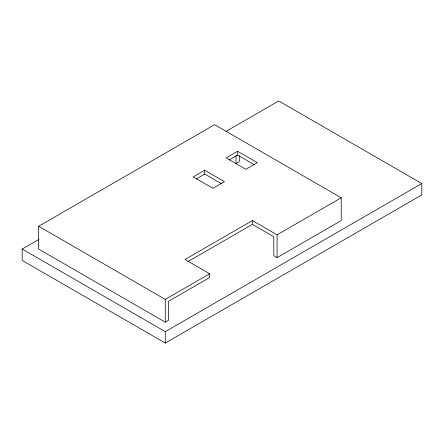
<?xml version="1.0" encoding="UTF-8"?>
<svg xmlns="http://www.w3.org/2000/svg" width="444" height="444" viewBox="0 0 444 444"><rect width="100%" height="100%" fill="white"/><g stroke="black" fill="none" stroke-linecap="round" stroke-linejoin="round"><path stroke-width="0.67" d="M236.058 155.522L235.98 163.608L239.266 161.71L239.327 155.644M341.22 197.791L277.089 234.815L252.42 220.574L184.998 259.501L209.668 273.743L209.668 277.539L168.554 301.276L168.554 320.263L165.268 322.161L38.645 249.056L38.645 226.274L214.602 124.686L341.22 197.791L341.22 220.574L277.089 257.603L273.798 255.705L273.798 236.713L252.42 224.375L187.984 261.577M225.863 131.474L278.732 100.949L421.8 183.55L421.8 194.944L165.268 343.051L22.2 260.45L22.2 249.056L39.022 239.344M204.734 170.257L193.223 176.901L212.954 188.295L224.464 181.652L204.734 170.257L204.734 174.054L221.478 183.722M237.623 151.271L226.113 157.914L245.843 169.308L257.353 162.659L237.623 151.271L237.623 155.067L254.368 164.735M196.098 179.037L204.734 174.054M228.987 160.051L237.623 155.067M38.645 226.274L165.268 299.378L209.668 273.743M22.2 249.056L165.268 331.657L421.8 183.55M277.089 234.815L277.089 257.603M252.42 220.574L252.42 224.375M165.268 299.378L165.268 322.161M165.268 331.657L165.268 343.051"/></g></svg>
